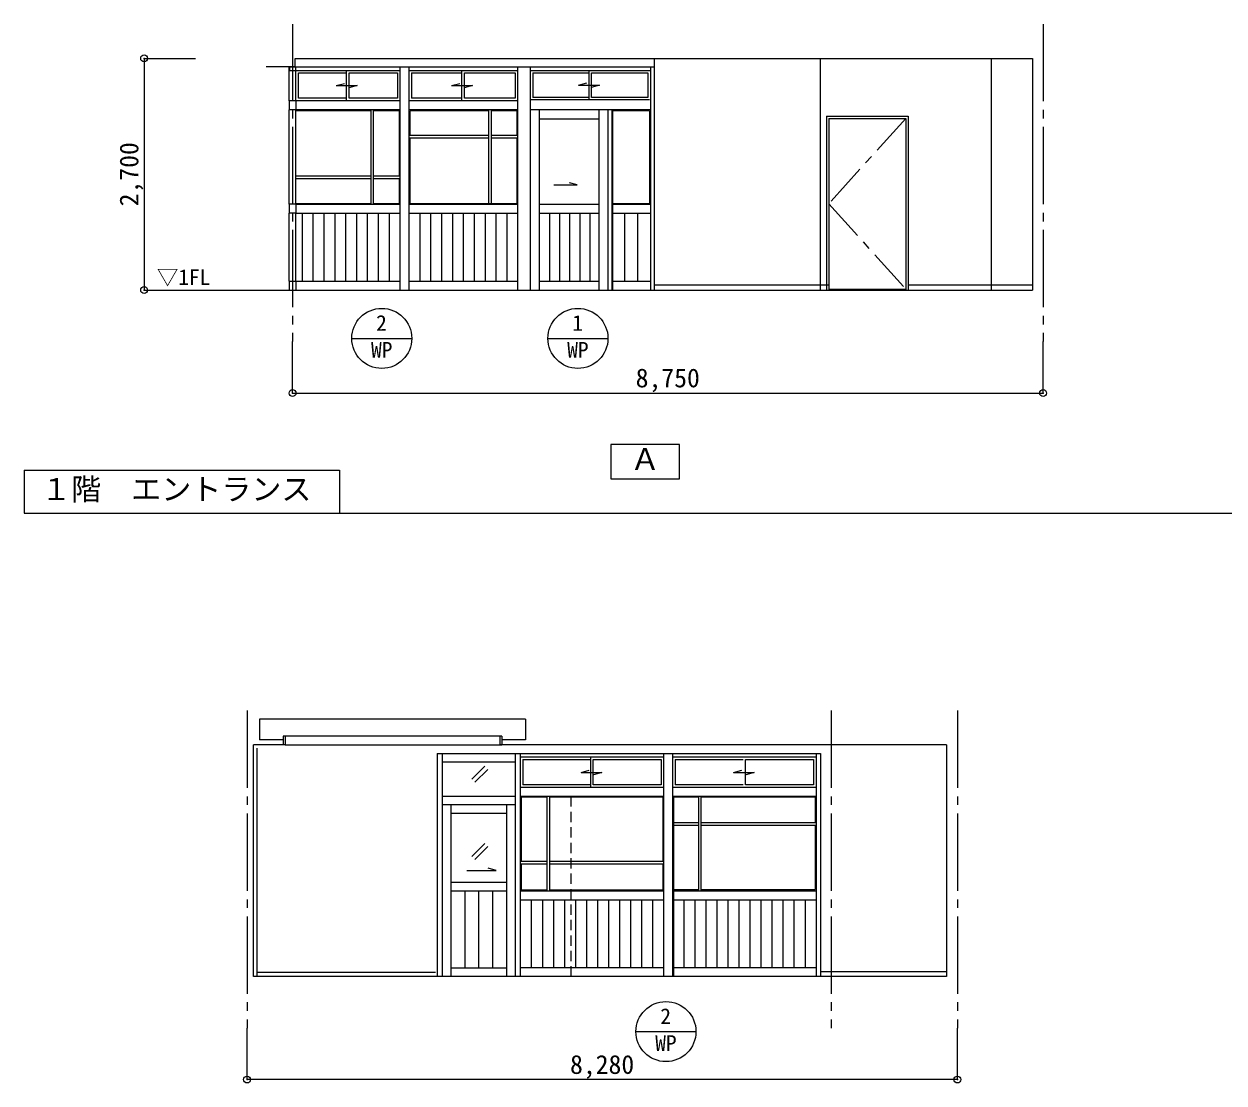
# Model space of a CAD drawing. Units: millimetres at full size, sheet at 1:100. Extents: x -20500 to 20500, y -8972 to 13254.
# Drawn here: x -20100 to -6112, y 914 to 13254 of the extents above; entities that cross this region are included whole.
import ezdxf
from ezdxf.enums import TextEntityAlignment as Align

# ---------------------------------------------------------------- set-up
doc = ezdxf.new("R2010")
doc.units = ezdxf.units.MM
doc.header["$LTSCALE"] = 100
doc.header["$PDMODE"] = 32
doc.header["$PDSIZE"] = 80
for name, pattern in [('CHAIN1', [8, 5, -1, 1, -1]), ('CHAIN2', [12, 9, -1, 1, -1]), ('DASHED1', [1.8, 1.2, -0.6])]:
    doc.linetypes.add(name, pattern=pattern)
for name, color, linetype, lineweight in [('A-0_基準線', 4, 'CHAIN2', 9), ('A-3_仕上(断面)', 3, 'Continuous', 18), ('A-5_建具', 4, 'Continuous', 9), ('A-D_寸法', 7, 'Continuous', 13)]:
    doc.layers.add(name, color=color, linetype=linetype, lineweight=lineweight)
doc.styles.add('ＭＳ ゴシック', font='')
doc.styles.get('ＭＳ ゴシック').set_extended_font_data('MS Gothic')

msp = doc.modelspace()

# ---------------------------------------------------------------- linework, layer by layer
at = {"layer": 'A-0_基準線'}
for p, q in [((-16970, 13254.1), (-16970, 9554.1)), ((-8220, 13254.1), (-8220, 9554.1)), ((-17500, 5254.1), (-17500, 1554.1)), ((-10690, 5254.1), (-10690, 1554.1)), ((-9220, 5254.1), (-9220, 1554.1))]:
    msp.add_line(p, q, dxfattribs=at)
at = {"layer": 'A-3_仕上(断面)'}
for p, q in [((-16940, 12754.1), (-17276.1, 12754.1)), ((-17000, 12714.1), (-17000, 12754.1)), ((-16940, 12854.1), (-8345, 12854.1)), ((-16940, 12754.1), (-16940, 12854.1)), ((-8345, 12854.1), (-8345, 10154.1)), ((-16900, 12389.1), (-16900, 12684.1)), ((-16900, 12684.1), (-16339.1, 12684.1)), ((-16339.1, 12359.1), (-16339.1, 12714.1)), ((-16309.1, 12684.1), (-15748.1, 12684.1)), ((-16309.1, 12389.1), (-16309.1, 12684.1)), ((-15748.1, 12684.1), (-15748.1, 12389.1)), ((-16339.1, 12389.1), (-16900, 12389.1)), ((-15748.1, 12389.1), (-16309.1, 12389.1)), ((-18096.5, 10154.1), (-8345, 10154.1)), ((-14255, 5154.1), (-17355, 5154.1)), ((-17355, 5154.1), (-17355, 4914.1)), ((-14255, 5154.1), (-14255, 4914.1)), ((-17080, 4914.1), (-17355, 4914.1)), ((-17080, 4954.1), (-17080, 4854.1)), ((-17055, 4954.1), (-17080, 4954.1)), ((-14555, 4954.1), (-14555, 4854.1)), ((-14530, 4954.1), (-14555, 4954.1)), ((-14530, 4954.1), (-14530, 4854.1)), ((-14255, 4914.1), (-14530, 4914.1)), ((-17425, 2154.1), (-17425, 4854.1)), ((-9345, 4854.1), (-14555, 4854.1)), ((-9345, 4854.1), (-9345, 2154.1)), ((-15285, 4754.1), (-10815, 4754.1)), ((-14285, 4684.1), (-14285, 4389.1)), ((-14285, 4684.1), (-13494.4, 4684.1)), ((-13494.4, 4359.1), (-13494.4, 4714.1)), ((-13464.4, 4684.1), (-12673.8, 4684.1)), ((-13464.4, 4389.1), (-13464.4, 4684.1)), ((-12673.8, 4684.1), (-12673.8, 4389.1)), ((-12508.8, 4684.1), (-12508.8, 4389.1)), ((-12508.8, 4684.1), (-11718.1, 4684.1)), ((-11688.1, 4684.1), (-10897.5, 4684.1)), ((-11688.1, 4389.1), (-11688.1, 4684.1)), ((-10897.5, 4684.1), (-10897.5, 4389.1)), ((-13494.4, 4389.1), (-14285, 4389.1)), ((-12673.8, 4389.1), (-13464.4, 4389.1)), ((-11718.1, 4389.1), (-12508.8, 4389.1)), ((-10897.5, 4389.1), (-11688.1, 4389.1)), ((-9345, 2154.1), (-17425, 2154.1))]:
    msp.add_line(p, q, dxfattribs=at)
at = {"layer": 'A-3_仕上(断面)', "color": 4, "lineweight": 9}
for p, q in [((-15613.1, 12754.1), (-15613.1, 10154.1)), ((-14375.9, 12684.1), (-14375.9, 12389.1)), ((-16460.1, 12536.6), (-16363.5, 12562.4)), ((-16460.1, 12536.6), (-16218, 12536.6)), ((-16218, 12536.6), (-16314.6, 12510.7)), ((-15115.6, 12536.6), (-15019, 12562.4)), ((-15115.6, 12536.6), (-14873.4, 12536.6)), ((-14873.4, 12536.6), (-14970, 12510.7)), ((-13634.9, 12541.6), (-13538.3, 12567.4)), ((-13634.9, 12541.6), (-13392.8, 12541.6)), ((-13392.8, 12541.6), (-13489.4, 12515.7)), ((-13607.2, 4532.2), (-13510.6, 4558.1)), ((-13607.2, 4532.2), (-13365, 4532.2)), ((-13365, 4532.2), (-13461.6, 4506.3)), ((-11830.9, 4532.2), (-11734.3, 4558.1)), ((-11830.9, 4532.2), (-11588.8, 4532.2)), ((-11588.8, 4532.2), (-11685.4, 4506.3))]:
    msp.add_line(p, q, dxfattribs=at)
at = {"layer": 'A-3_仕上(断面)', "color": 7, "lineweight": 13}
for p, q in [((-12753.9, 12854.1), (-12753.9, 10154.1)), ((-10820, 12854.1), (-10820, 10154.1)), ((-8825, 12854.1), (-8825, 10154.1)), ((-10815, 4754.1), (-10815, 2154.1)), ((-17500, 954.1), (-17500, 1554.1)), ((-9220, 954.1), (-9220, 1554.1)), ((-9220, 954.1), (-17500, 954.1))]:
    msp.add_line(p, q, dxfattribs=at)
at = {"layer": 'A-3_仕上(断面)'}
msp.add_lwpolyline([(-17055, 4954.1), (-17055, 4854.1), (-17425, 4854.1)], dxfattribs=at)
at = {"layer": 'A-3_仕上(断面)', "color": 2}
for p in [(-17500, 954.1), (-9220, 954.1)]:
    msp.add_point(p, dxfattribs=at)
at = {"layer": 'A-5_建具', "color": 7, "lineweight": 13}
for p, q in [((-17010, 12714.1), (-17010, 12754.1)), ((-16930, 12714.1), (-16930, 12754.1)), ((-17010, 12714.1), (-16930, 12714.1)), ((-16930, 12359.1), (-16930, 12254.1)), ((-16930, 12254.1), (-17010, 12254.1)), ((-17010, 11154.1), (-17010, 11049.1)), ((-16930, 11154.1), (-17010, 11154.1)), ((-16930, 11154.1), (-16930, 11049.1)), ((-16930, 11049.1), (-17010, 11049.1)), ((-17010, 10259.1), (-17010, 10154.1))]:
    msp.add_line(p, q, dxfattribs=at)
at = {"layer": 'A-5_建具'}
for p, q in [((-17010, 12754.1), (-12753.9, 12754.1)), ((-17010, 12359.1), (-17010, 12714.1)), ((-16930, 12359.1), (-16930, 12714.1)), ((-12808.9, 12369.1), (-14188.9, 12369.1)), ((-17010, 11154.1), (-17010, 12254.1)), ((-16930, 11154.1), (-16930, 12254.1)), ((-16058.1, 12244.1), (-16930, 12244.1)), ((-15728.1, 12244.1), (-16028.1, 12244.1)), ((-15728.1, 12244.1), (-15728.1, 11484.1)), ((-15603.1, 12244.1), (-15603.1, 11954.1)), ((-14685.9, 12244.1), (-15598.1, 12244.1)), ((-14355.9, 12244.1), (-14655.9, 12244.1)), ((-14355.9, 12244.1), (-14355.9, 11954.1)), ((-13238.9, 12244.1), (-13238.9, 10154.1)), ((-12808.9, 12244.1), (-13238.9, 12244.1)), ((-12808.9, 12244.1), (-12808.9, 11164.1)), ((-10745, 12179.1), (-9795, 12179.1)), ((-10745, 12179.1), (-10745, 10154.1)), ((-9795, 12179.1), (-9795, 10154.1)), ((-10720, 12154.1), (-10720, 10154.1)), ((-15603.1, 11924.1), (-15603.1, 11164.1)), ((-14355.9, 11924.1), (-14355.9, 11164.1)), ((-15728.1, 11454.1), (-15728.1, 11164.1)), ((-13923.9, 11378.3), (-13652, 11378.3)), ((-13652, 11378.3), (-13741.2, 11402.2)), ((-16930, 11164.1), (-16058.1, 11164.1)), ((-16028.1, 11164.1), (-15728.1, 11164.1)), ((-15603.1, 11164.1), (-14355.9, 11164.1)), ((-13248.9, 11164.1), (-12808.9, 11164.1)), ((-17010, 10259.1), (-17010, 11049.1)), ((-16930, 10259.1), (-16930, 11049.1)), ((-16858.6, 11049.1), (-16858.6, 10259.1)), ((-16731.9, 11049.1), (-16731.9, 10259.1)), ((-16605.2, 11049.1), (-16605.2, 10259.1)), ((-16478.5, 11049.1), (-16478.5, 10259.1)), ((-16351.7, 11049.1), (-16351.7, 10259.1)), ((-16225, 11049.1), (-16225, 10259.1)), ((-16098.3, 11049.1), (-16098.3, 10259.1)), ((-15971.6, 11049.1), (-15971.6, 10259.1)), ((-15844.8, 11049.1), (-15844.8, 10259.1)), ((-15486.4, 11049.1), (-15486.4, 10259.1)), ((-15359.7, 11049.1), (-15359.7, 10259.1)), ((-15232.9, 11049.1), (-15232.9, 10259.1)), ((-15106.2, 11049.1), (-15106.2, 10259.1)), ((-14979.5, 11049.1), (-14979.5, 10259.1)), ((-14852.8, 11049.1), (-14852.8, 10259.1)), ((-14726, 11049.1), (-14726, 10259.1)), ((-14599.3, 11049.1), (-14599.3, 10259.1)), ((-14472.6, 11049.1), (-14472.6, 10259.1)), ((-13975.9, 11049.1), (-13975.9, 10259.1)), ((-13857.9, 11049.1), (-13857.9, 10259.1)), ((-13739.9, 11049.1), (-13739.9, 10259.1)), ((-13621.9, 11049.1), (-13621.9, 10259.1)), ((-13503.9, 11049.1), (-13503.9, 10259.1)), ((-13098.9, 11049.1), (-13098.9, 10259.1)), ((-12948.9, 11049.1), (-12948.9, 10259.1)), ((-12753.9, 10214.1), (-10720, 10214.1)), ((-9795, 10214.1), (-8345, 10214.1)), ((-10720, 10164.1), (-9820, 10164.1)), ((-14555, 4954.1), (-17055, 4954.1)), ((-17385, 4814.1), (-17385, 2154.1)), ((-17055, 4854.1), (-14530, 4854.1)), ((-15285, 4754.1), (-15285, 2154.1)), ((-15225, 4754.1), (-15225, 2154.1)), ((-14376.5, 4654.1), (-15225, 4654.1)), ((-14376.5, 4754.1), (-14376.5, 2154.1)), ((-14729.6, 4604.4), (-14879.9, 4454.1)), ((-14694.2, 4569), (-14844.5, 4418.7)), ((-15225, 4258.3), (-14376.5, 4258.3)), ((-14006, 4244.1), (-14305, 4244.1)), ((-14305, 4244.1), (-14305, 3499.1)), ((-12653.8, 4244.1), (-13976, 4244.1)), ((-12653.8, 4244.1), (-12653.8, 3499.1)), ((-12528.8, 4244.1), (-12528.8, 2154.1)), ((-12238.8, 4244.1), (-12528.8, 4244.1)), ((-10877.5, 4244.1), (-12208.8, 4244.1)), ((-10877.5, 4244.1), (-10877.5, 3944.1)), ((-15225, 4158.3), (-14376.5, 4158.3)), ((-15125, 4158.3), (-15125, 2154.1)), ((-15125, 4058.3), (-14476.5, 4058.3)), ((-14476.5, 4158.3), (-14476.5, 2154.1)), ((-10877.5, 3914.1), (-10877.5, 3169.1)), ((-14729.6, 3704.1), (-14879.9, 3553.8)), ((-14694.2, 3668.8), (-14844.5, 3518.4)), ((-14305, 3469.1), (-14305, 3164.1)), ((-12653.8, 3469.1), (-12653.8, 3164.1)), ((-15125, 3254.1), (-14476.5, 3254.1)), ((-15125, 3154.1), (-14476.5, 3154.1)), ((-14305, 3164.1), (-14006, 3164.1)), ((-13976, 3164.1), (-12653.8, 3164.1)), ((-12523.8, 3169.1), (-12238.8, 3169.1)), ((-12208.8, 3169.1), (-10877.5, 3169.1)), ((-14186.4, 3049.1), (-14186.4, 2259.1)), ((-14057.9, 3049.1), (-14057.9, 2259.1)), ((-13929.3, 3049.1), (-13929.3, 2259.1)), ((-13800.8, 3049.1), (-13800.8, 2259.1)), ((-13672.2, 3049.1), (-13672.2, 2259.1)), ((-13543.7, 3049.1), (-13543.7, 2259.1)), ((-13415.1, 3049.1), (-13415.1, 2259.1)), ((-13286.5, 3049.1), (-13286.5, 2259.1)), ((-13158, 3049.1), (-13158, 2259.1)), ((-13029.4, 3049.1), (-13029.4, 2259.1)), ((-12900.9, 3049.1), (-12900.9, 2259.1)), ((-12772.3, 3049.1), (-12772.3, 2259.1)), ((-12410.2, 3049.1), (-12410.2, 2259.1)), ((-12281.6, 3049.1), (-12281.6, 2259.1)), ((-12153.1, 3049.1), (-12153.1, 2259.1)), ((-12024.5, 3049.1), (-12024.5, 2259.1)), ((-11896, 3049.1), (-11896, 2259.1)), ((-11767.4, 3049.1), (-11767.4, 2259.1)), ((-11638.8, 3049.1), (-11638.8, 2259.1)), ((-11510.3, 3049.1), (-11510.3, 2259.1)), ((-11381.7, 3049.1), (-11381.7, 2259.1)), ((-11253.2, 3049.1), (-11253.2, 2259.1)), ((-11124.6, 3049.1), (-11124.6, 2259.1)), ((-10996.1, 3049.1), (-10996.1, 2259.1)), ((-15125, 2254.1), (-14476.5, 2254.1)), ((-17385, 2204.1), (-15305, 2204.1)), ((-10815, 2214.1), (-9345, 2214.1))]:
    msp.add_line(p, q, dxfattribs=at)
at = {"layer": 'A-5_建具', "color": 3, "lineweight": 18}
for p, q in [((-15718.1, 12754.1), (-15718.1, 10154.1)), ((-14345.9, 12754.1), (-14345.9, 10154.1)), ((-14198.9, 12754.1), (-14198.9, 12359.1)), ((-12798.9, 12754.1), (-12798.9, 10154.1)), ((-16930, 12714.1), (-15718.1, 12714.1)), ((-15613.1, 12714.1), (-14345.9, 12714.1)), ((-15613.1, 12714.1), (-14345.9, 12714.1)), ((-15583.1, 12684.1), (-15583.1, 12389.1)), ((-15583.1, 12684.1), (-14994.5, 12684.1)), ((-14994.5, 12359.1), (-14994.5, 12714.1)), ((-14964.5, 12684.1), (-14375.9, 12684.1)), ((-14964.5, 12389.1), (-14964.5, 12684.1)), ((-14198.9, 12714.1), (-12796.5, 12714.1)), ((-14188.9, 12714.1), (-12798.9, 12714.1)), ((-14168.9, 12684.1), (-14168.9, 12399.1)), ((-14168.9, 12684.1), (-13513.9, 12684.1)), ((-13513.9, 12369.1), (-13513.9, 12714.1)), ((-13483.9, 12684.1), (-12828.9, 12684.1)), ((-13483.9, 12399.1), (-13483.9, 12684.1)), ((-12828.9, 12684.1), (-12828.9, 12399.1)), ((-15718.1, 12359.1), (-16930, 12359.1)), ((-14345.9, 12359.1), (-15613.1, 12359.1)), ((-14994.5, 12389.1), (-15583.1, 12389.1)), ((-14375.9, 12389.1), (-14964.5, 12389.1)), ((-14198.9, 12374.1), (-14198.9, 10154.1)), ((-13513.9, 12399.1), (-14168.9, 12399.1)), ((-12828.9, 12399.1), (-13483.9, 12399.1)), ((-15718.1, 12254.1), (-16930, 12254.1)), ((-16058.1, 12254.1), (-16058.1, 11454.1)), ((-16028.1, 12254.1), (-16028.1, 11454.1)), ((-14345.9, 12254.1), (-15613.1, 12254.1)), ((-14685.9, 12254.1), (-14685.9, 11924.1)), ((-14655.9, 12254.1), (-14655.9, 11924.1)), ((-12798.9, 12254.1), (-14198.9, 12254.1)), ((-14093.9, 12254.1), (-14093.9, 10154.1)), ((-13398.9, 12254.1), (-13398.9, 10154.1)), ((-13293.9, 12254.1), (-13293.9, 10154.1)), ((-13293.9, 12254.1), (-13293.9, 10154.1)), ((-13248.9, 12254.1), (-13248.9, 10154.1)), ((-14093.9, 12149.1), (-13398.9, 12149.1)), ((-14685.9, 11954.1), (-15613.1, 11954.1)), ((-14685.9, 11924.1), (-15613.1, 11924.1)), ((-14685.9, 11924.1), (-14685.9, 11164.1)), ((-14345.9, 11954.1), (-14655.9, 11954.1)), ((-14655.9, 11924.1), (-14655.9, 11164.1)), ((-14345.9, 11924.1), (-14655.9, 11924.1)), ((-16930, 11484.1), (-16058.1, 11484.1)), ((-16028.1, 11484.1), (-15718.1, 11484.1)), ((-16930, 11454.1), (-16058.1, 11454.1)), ((-16058.1, 11454.1), (-16058.1, 11154.1)), ((-16028.1, 11454.1), (-15718.1, 11454.1)), ((-16028.1, 11454.1), (-16028.1, 11154.1)), ((-16930, 11154.1), (-15718.1, 11154.1)), ((-15613.1, 11154.1), (-14345.9, 11154.1)), ((-14093.9, 11154.1), (-13398.9, 11154.1)), ((-13248.9, 11154.1), (-12798.9, 11154.1)), ((-16930, 11049.1), (-15718.1, 11049.1)), ((-15613.1, 11049.1), (-14345.9, 11049.1)), ((-14093.9, 11049.1), (-13398.9, 11049.1)), ((-13248.9, 11049.1), (-12798.9, 11049.1)), ((-16930, 10259.1), (-15718.1, 10259.1)), ((-15613.1, 10259.1), (-14345.9, 10259.1)), ((-14093.9, 10259.1), (-13398.9, 10259.1)), ((-13248.9, 10259.1), (-12798.9, 10259.1)), ((-14315, 4754.1), (-14315, 2154.1)), ((-14315, 4714.1), (-12643.8, 4714.1)), ((-14315, 4714.1), (-12643.8, 4714.1)), ((-12643.8, 4754.1), (-12643.8, 2154.1)), ((-12538.8, 4754.1), (-12538.8, 2154.1)), ((-12538.8, 4714.1), (-10867.5, 4714.1)), ((-12538.8, 4714.1), (-10867.5, 4714.1)), ((-10867.5, 4754.1), (-10867.5, 2154.1)), ((-12643.8, 4359.1), (-14315, 4359.1)), ((-10867.5, 4359.1), (-12538.8, 4359.1)), ((-12643.8, 4254.1), (-14315, 4254.1)), ((-14006, 4254.1), (-14006, 3154.1)), ((-13976, 4254.1), (-13976, 3154.1)), ((-10867.5, 4254.1), (-12538.8, 4254.1)), ((-12238.8, 4254.1), (-12238.8, 3944.1)), ((-12208.8, 4254.1), (-12208.8, 3944.1)), ((-12238.8, 3944.1), (-12528.8, 3944.1)), ((-12238.8, 3944.1), (-12238.8, 3154.1)), ((-12208.8, 3944.1), (-12208.8, 3154.1)), ((-10867.5, 3944.1), (-12208.8, 3944.1)), ((-12238.8, 3914.1), (-12528.8, 3914.1)), ((-10867.5, 3914.1), (-12208.8, 3914.1)), ((-14315, 3499.1), (-14006, 3499.1)), ((-13976, 3499.1), (-12643.8, 3499.1)), ((-14315, 3469.1), (-14006, 3469.1)), ((-13976, 3469.1), (-12643.8, 3469.1)), ((-14315, 3154.1), (-12643.8, 3154.1)), ((-12538.8, 3154.1), (-10867.5, 3154.1)), ((-14315, 3049.1), (-12643.8, 3049.1)), ((-12538.8, 3049.1), (-10867.5, 3049.1)), ((-14315, 2259.1), (-12643.8, 2259.1)), ((-12538.8, 2259.1), (-10867.5, 2259.1))]:
    msp.add_line(p, q, dxfattribs=at)
at = {"layer": 'A-5_建具', "color": 2, "lineweight": 13}
msp.add_line((-17010, 10259.1), (-17008.8, 10259.1), dxfattribs=at)
at = {"layer": 'A-5_建具', "linetype": 'DASHED1'}
msp.add_line((-13725, 4254.1), (-13725, 2154.1), dxfattribs=at)
at = {"layer": 'A-5_建具', "color": 134, "lineweight": 5}
for p, q in [((-14962.9, 3154.1), (-14962.9, 2254.1)), ((-14800.8, 3154.1), (-14800.8, 2254.1)), ((-14638.7, 3154.1), (-14638.7, 2254.1))]:
    msp.add_line(p, q, dxfattribs=at)
at = {"layer": 'A-5_建具', "color": 7, "lineweight": 13}
for points in [[(-16930, 12359.1), (-17010, 12359.1), (-17010, 12254.1)], [(-17008.8, 10259.1), (-16930, 10259.1), (-16930, 10154.1)]]:
    msp.add_lwpolyline(points, dxfattribs=at)
at = {"layer": 'A-5_建具'}
for points in [[(-10720, 12154.1), (-9820, 12154.1), (-9820, 10154.1)], [(-14936.6, 3391.5), (-14594.4, 3391.5), (-14690.9, 3417.4)]]:
    msp.add_lwpolyline(points, dxfattribs=at)
at = {"layer": 'A-5_建具', "linetype": 'CHAIN1'}
msp.add_lwpolyline([(-9820, 12154.1), (-10720, 11159.1), (-9820, 10164.1)], dxfattribs=at)
at = {"layer": 'A-D_寸法'}
for p, q in [((-18700, 12854.1), (-18100, 12854.1)), ((-18700, 12854.1), (-18700, 10154.1)), ((-18700, 10154.1), (-18100, 10154.1)), ((-16970, 8954.1), (-16970, 9554.1)), ((-16279.7, 9590.9), (-15579.7, 9590.9)), ((-13993.1, 9590.9), (-13293.1, 9590.9)), ((-8220, 8954.1), (-8220, 9554.1)), ((-16970, 8954.1), (-8220, 8954.1)), ((-20100, 8054.1), (-20100, 7554.1)), ((-20100, 7554.1), (20500, 7554.1)), ((-12967.1, 1512.9), (-12267.1, 1512.9))]:
    msp.add_line(p, q, dxfattribs=at)
msp.add_lwpolyline([(-13260, 7954.1), (-12460, 7954.1), (-12460, 8354.1), (-13260, 8354.1)], close=True, dxfattribs=at)
msp.add_lwpolyline([(-20100, 8054.1), (-16420.6, 8054.1), (-16420.6, 7554.1)], dxfattribs=at)
for centre in [(-15929.7, 9590.9), (-13643.1, 9590.9), (-12617.1, 1512.9)]:
    msp.add_circle(centre, 350, dxfattribs=at)
at = {"layer": 'A-D_寸法', "color": 2}
for p in [(-18700, 12854.1), (-18700, 10154.1), (-16970, 8954.1), (-8220, 8954.1)]:
    msp.add_point(p, dxfattribs=at)

# ---------------------------------------------------------------- texts
at = {"layer": 'A-3_仕上(断面)', "color": 4, "style": 'ＭＳ ゴシック'}
msp.add_text('▽1FL', height=183.3, dxfattribs=at).set_placement((-18551.3, 10157.1), align=Align.BOTTOM_LEFT)
at = {"layer": 'A-3_仕上(断面)', "color": 7, "style": 'ＭＳ ゴシック'}
msp.add_text('8,280', height=219.9, dxfattribs=at).set_placement((-13735, 954.1), align=Align.BOTTOM_LEFT)
at = {"layer": 'A-D_寸法', "style": 'ＭＳ ゴシック'}
msp.add_text('2,700', height=219.9, rotation=90, dxfattribs=at).set_placement((-18700, 11129.1), align=Align.BOTTOM_LEFT)
at = {"layer": 'A-D_寸法', "color": 3, "style": 'ＭＳ ゴシック'}
for s, height, p in [('2', 183.3, (-15995.5, 9624.1)), ('1', 183.3, (-13709, 9624.1)), ('WP', 183.3, (-16054.7, 9310.9)), ('WP', 183.3, (-13768.1, 9310.9)), ('Ａ', 256.6, (-13035, 7979.1)), ('１階\u3000エントランス', 256.6, (-19900, 7629.1)), ('2', 183.3, (-12682.9, 1546.1)), ('WP', 183.3, (-12742.1, 1232.9))]:
    msp.add_text(s, height=height, dxfattribs=at).set_placement(p, align=Align.BOTTOM_LEFT)
at = {"layer": 'A-D_寸法', "style": 'ＭＳ ゴシック'}
msp.add_text('8,750', height=219.9, dxfattribs=at).set_placement((-12970, 8954.1), align=Align.BOTTOM_LEFT)

doc.saveas('drawing.dxf')
